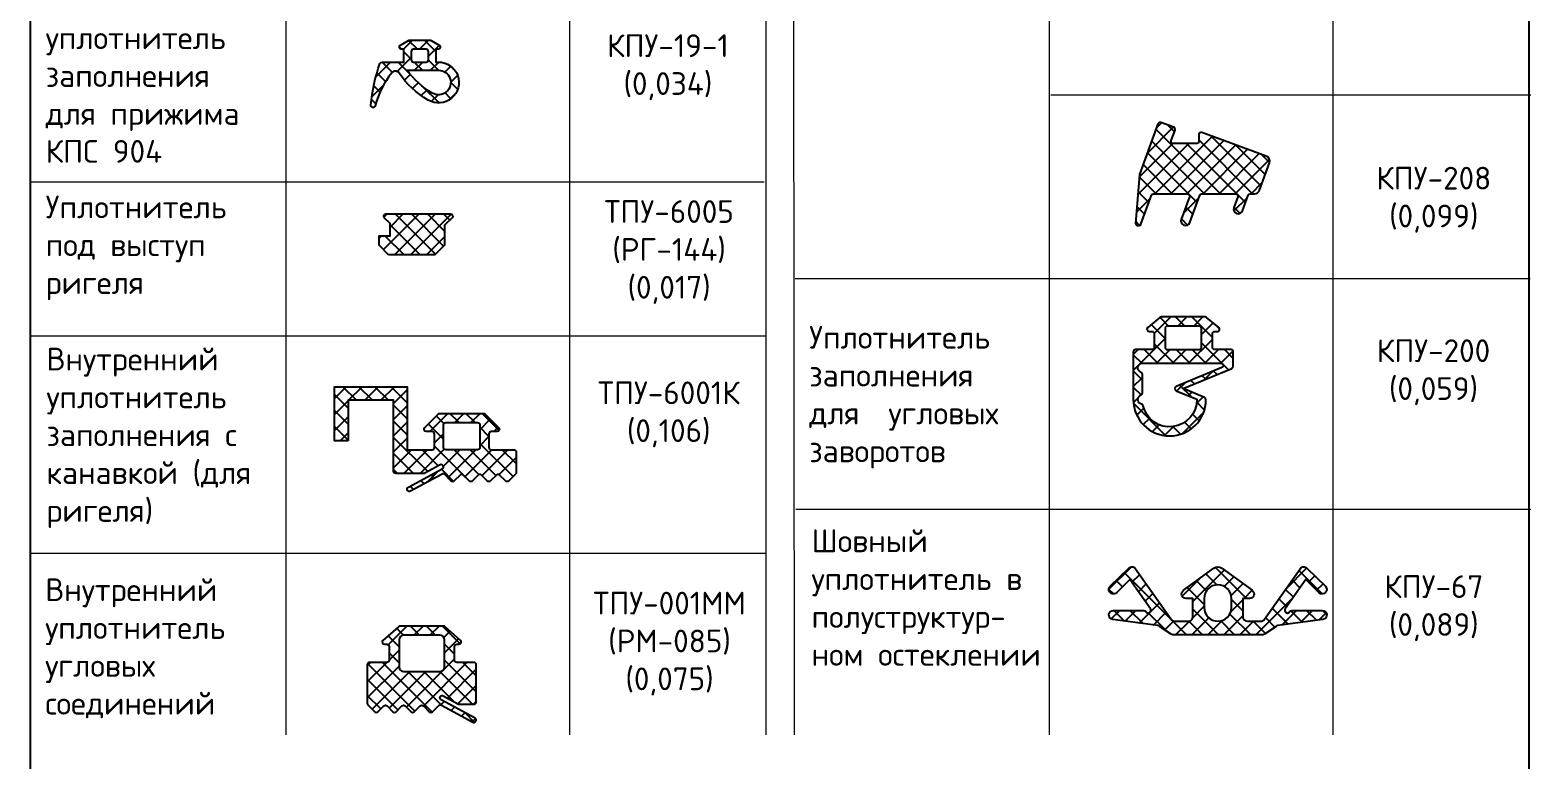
# Model space of a CAD drawing. Header units: millimetres. Extents: x 1744 to 18744, y -2272 to 2782.
# Drawn here: x 5448.7 to 5613.9, y 1339.1 to 1419.4 of the extents above; entities that cross this region are included whole.
import ezdxf

# ---------------------------------------------------------------- set-up
doc = ezdxf.new("R2010")
doc.units = ezdxf.units.MM
doc.layers.add('Рамки', color=1, linetype='Continuous', lineweight=15)
doc.layers.add('Текстовый', color=7, linetype='Continuous', lineweight=9)
doc.layers.add('Скрытые', color=14, linetype='Continuous', plot=False)
doc.styles.add('Каталожный', font='isocpeur.ttf', dxfattribs={"height": 2.5})

# ---------------------------------------------------------------- blocks, each defined once
blk = doc.blocks.new('КПУ-19-1')
at = {"true_color": 0xafd9aa}
h = blk.add_hatch(dxfattribs=at)
h.set_pattern_fill('ANSI37', color=9, scale=10, angle=180, style=0)
h.set_pattern_definition([(225, (-3851.205773285226, 2355.871032910926), (0.8838834764831842, -0.8838834764831845), []), (315, (-3851.205773285226, 2355.871032910926), (0.8838834764831845, 0.8838834764831842), [])])
h.paths.add_polyline_path([(2.05000000000109, -2.400000000000082, -1.306311664177895), (0.9161103909373196, -6.593397631587777, -0.1106676869688297), (-2.287827630259923, -3.616955944025446, 0.50520678800485), (-3.092338136251778, -3.590047121578208, 0.102409735857285), (-4.908428668566556, -7.214368407073831, -0.9223452092980483), (-5.398778070264596, -7.125312518247027, -0.0585143583531297), (-4.399799128941594, -2.568350492930673, -0.319802287733537), (-4.163508295443532, -2.400000000000082), (-1.75, -2.400000000000082), (-1.75, -0.9999999999995453), (-2, -0.9999999999995453, -0.7673269879788981), (-2.125, -0.5334936490539804), (-1.258974596215918, -0.0334936490539803, -0.1316524975874052), (-1.133974596215918, 0), (0, 0), (0, -0.9999999999995453), (-0.7000000000007276, -0.9999999999995453, 0.4142135623730951), (-0.9500000000007275, -1.249999999999543), (-0.9500000000007275, -2.15000000000009, 0.4142135623730951), (-0.7000000000007276, -2.400000000000082), (0.7000000000007276, -2.400000000000082, 0.4142135623730951), (0.9500000000007275, -2.15000000000009), (0.9500000000007275, -1.249999999999543, 0.4142135623730951), (0.7000000000007276, -0.9999999999995453), (0, -0.9999999999995453), (0, 0), (1.133974596215918, 0, -0.1316524975873894), (1.258974596215918, -0.0334936490539803), (2.125, -0.5334936490539804, -0.7673269879789693), (2, -0.9999999999995453), (1.75, -0.9999999999995453), (1.75, -2.400000000000082)])
h.paths.add_polyline_path([(-1.410007413023774, -3.299999999999727, 0.1041185713647444), (1.369666234562824, -5.816038578952881, 1.306311664178014), (2.049999999999271, -3.299999999999727)], flags=16)
at = {"color": 9, "true_color": 0xafd9aa}
for points in [[(-5.398778070264596, -7.125312518247027, -0.0585143583531297), (-4.399799128941594, -2.568350492930673, -0.319802287733537), (-4.163508295443532, -2.400000000000082), (-1.75, -2.400000000000082), (-1.75, -0.9999999999995453), (-2, -0.9999999999995453, -0.7673269879788986), (-2.125, -0.5334936490539804), (-1.258974596215918, -0.0334936490539803, -0.1316524975874052), (-1.133974596215918, 0), (1.133974596215918, 0, -0.1316524975873894), (1.258974596215918, -0.0334936490539803), (2.125, -0.5334936490539804, -0.76732698797897), (2, -0.9999999999995453), (1.75, -0.9999999999995453), (1.75, -2.400000000000082), (2.05000000000109, -2.400000000000082, -1.306311664177896), (0.9161103909373196, -6.593397631587777, -0.1106676869688297), (-2.287827630259923, -3.616955944025446, 0.5052067880048502), (-3.092338136251778, -3.590047121578208, 0.102409735857285), (-4.908428668566556, -7.214368407073831, -0.9223452092980483)], [(-0.7000000000007276, -2.400000000000082), (0.7000000000007276, -2.400000000000082, 0.4142135623730951), (0.9500000000007275, -2.15000000000009), (0.9500000000007275, -1.249999999999543, 0.4142135623730951), (0.7000000000007276, -0.9999999999995453), (-0.7000000000007276, -0.9999999999995453, 0.4142135623730951), (-0.9500000000007275, -1.249999999999543), (-0.9500000000007275, -2.15000000000009, 0.4142135623730951)], [(2.049999999999271, -3.299999999999727, -1.306311664178031), (1.369666234562824, -5.816038578952881, -0.1041185713647442), (-1.410007413023774, -3.299999999999727)]]:
    blk.add_lwpolyline(points, format="xyb", close=True, dxfattribs=at)
blk = doc.blocks.new('ТПУ-6005')
at = {"true_color": 0xafd9aa}
h = blk.add_hatch(dxfattribs=at)
h.set_pattern_fill('ANSI37', color=9, scale=10, angle=180, style=0)
h.set_pattern_definition([(225, (-3850.667958770714, 2377.194312051019), (0.8838834764831842, -0.8838834764831845), []), (315, (-3850.667958770714, 2377.194312051019), (0.8838834764831845, 0.8838834764831842), [])])
edge = h.paths.add_edge_path()
edge.add_line((-2.89326097688081, -2.291670175284933), (-3.943260976881901, -1.241670175285662))
edge.add_line((-3.943260976881901, -1.241670175285662), (-3.943260976881901, -0.1916701752854806))
edge.add_line((-3.943260976881901, -0.1916701752854806), (-2.743260976882989, -0.1916701752854806))
edge.add_line((-2.743260976882989, -0.1916701752854806), (-2.743260976882989, 1.154776434121913))
edge.add_line((-2.743260976882989, 1.154776434121913), (-3.370037672178114, 1.78155312941794))
edge.add_arc((-3.193260976881586, 1.958329824714909), 0.2500000000001552, 90.00000000007219, 225.0000000000711, ccw=False)
edge.add_line((-3.193260976881901, 2.208329824715065), (3.906739023118461, 2.208329824715065))
edge.add_arc((3.906739023118146, 1.958329824714909), 0.2500000000001552, -45.000000000071225, 89.9999999999277, ccw=False)
edge.add_line((4.083515718414671, 1.78155312941794), (3.256739023117006, 0.9547764341211858))
edge.add_line((3.256739023117006, 0.9547764341211858), (3.256739023117006, -1.241670175285662))
edge.add_line((3.256739023117006, -1.241670175285662), (2.206739023117731, -2.291670175284933))
edge.add_line((2.206739023117731, -2.291670175284933), (-2.89326097688081, -2.291670175284933))
at = {"color": 9, "true_color": 0xafd9aa}
blk.add_lwpolyline([(-2.89326097688081, -2.291670175284933), (-3.943260976881901, -1.241670175285662), (-3.943260976881901, -0.1916701752854806), (-2.743260976882989, -0.1916701752854806), (-2.743260976882989, 1.154776434121913), (-3.370037672178114, 1.78155312941794, -0.6681786379192916), (-3.193260976881901, 2.208329824715065), (3.906739023118461, 2.208329824715065, -0.6681786379192923), (4.083515718414671, 1.78155312941794), (3.256739023117006, 0.9547764341211858), (3.256739023117006, -1.241670175285662), (2.206739023117731, -2.291670175284933)], format="xyb", close=True, dxfattribs=at)
blk = doc.blocks.new('ТПУ-6001К')
at = {"true_color": 0xafd9aa}
h = blk.add_hatch(dxfattribs=at)
h.set_pattern_fill('ANSI37', color=9, scale=10, angle=180, style=0)
h.set_pattern_definition([(225, (-3855.811400289358, 2401.742500646723), (0.8838834764831842, -0.8838834764831845), []), (315, (-3855.811400289358, 2401.742500646723), (0.8838834764831845, 0.8838834764831842), [])])
edge = h.paths.add_edge_path()
edge.add_line((-12.50000000000273, -0.5), (-14.00000000000273, -0.5))
edge.add_line((-14.00000000000273, -0.5), (-14.00000000000273, 5.44822330356146))
edge.add_line((-14.00000000000273, 5.44822330356146), (-6, 5.44822330356146))
edge.add_line((-6, 5.44822330356146), (-6, -1.5))
edge.add_line((-6, -1.5), (-3.25, -1.5))
edge.add_arc((-3.25, -1.25), 0.25, 270, 360)
edge.add_line((-3, -1.25), (-3, 0.25))
edge.add_arc((-3.25, 0.25), 0.25, 0, 90)
edge.add_line((-3.25, 0.5), (-3.900000000000544, 0.5))
edge.add_arc((-3.900000000000598, 0.7499999999997727), 0.2499999999997726, 134.9353628292102, 270.00000000001234, ccw=False)
edge.add_line((-4.07657715549976, 0.9269760101133216), (-2.573188937358279, 2.426976010113321))
edge.add_arc((-2.396611781858517, 2.249999999999883), 0.2500000000001169, 90.00000000012523, 134.9353628293254, ccw=False)
edge.add_line((-2.396611781859064, 2.5), (2.396611781858153, 2.5))
edge.add_arc((2.396611781857609, 2.249999999999879), 0.2500000000001203, 45.064637170674985, 89.99999999987517, ccw=False)
edge.add_line((2.573188937357372, 2.426976010113321), (4.076577155498852, 0.9269760101133215))
edge.add_arc((3.899999999999686, 0.7499999999997743), 0.2499999999997742, -90.00000000001143, 45.064637170788785, ccw=False)
edge.add_line((3.899999999999636, 0.5), (3.25, 0.5))
edge.add_arc((3.25, 0.25), 0.25, 90, 180)
edge.add_line((3, 0.25), (3, -1.25))
edge.add_arc((3.25, -1.25), 0.25, 180, 270)
edge.add_line((3.25, -1.5), (5.75, -1.5))
edge.add_arc((5.75, -1.75), 0.25, 0, 90, ccw=False)
edge.add_line((6, -1.75), (6, -3.996446609431586))
edge.add_arc((5.749999999999945, -3.996446609430711), 0.2500000000000542, 315.0000000095941, 359.9999999997995, ccw=False)
edge.add_line((5.926776695326221, -4.173223304697785), (5.17677669529621, -4.923223304985183))
edge.add_arc((5, -4.746446609688515), 0.2499999999997206, 225.0000000911601, 314.99999999992576, ccw=False)
edge.add_line((4.82322330498482, -4.923223305266214), (4.176776692393103, -4.276776695014631))
edge.add_arc((3.999999997096436, -4.453553390311128), 0.2499999999999219, 44.99999999997258, 134.9999999086459)
edge.add_line((3.823223302081713, -4.276776694732689), (3.176776692393103, -4.923223304981545))
edge.add_arc((2.99999999709598, -4.746446609684879), 0.2500000000003637, 225.0000000904241, 315.000000000074, ccw=False)
edge.add_line((2.823223302078075, -4.923223305260761), (2.176776692393104, -4.276776694989166))
edge.add_arc((1.99999999709689, -4.453553390286003), 0.2499999999998425, 45.00000000010104, 134.9999999005575)
edge.add_line((1.823223302107178, -4.276776694682665), (1.176776692393104, -4.923223304745988))
edge.add_arc((0.9999999970964385, -4.746446609449093), 0.2500000000002027, 225.0000000138913, 314.9999999999628, ccw=False)
edge.add_line((0.8232233018425175, -4.923223304788733), (0.176776695296212, -4.276776695696751))
edge.add_arc((-9.086e-13, -4.453553390993135), 0.2500000000001628, 44.99999999988054, 135.0000001295284)
edge.add_line((-0.1767766956972991, -4.276776696096021), (-0.8232233009784977, -4.923223304703242))
edge.add_arc((-0.9999999962751644, -4.746446609406575), 0.2500000000000422, 225, 315, ccw=False)
edge.add_line((-1.176776691571831, -4.923223304703242), (-1.868041750260998, -4.231958249142735))
edge.add_arc((-2.044818445157781, -4.408734944839125), 0.2499999999999295, 45.00000012958187, 118.4803670222155)
edge.add_line((-2.164032844329994, -4.188989803755248), (-5.630785600827947, -6.06974514108424))
edge.add_arc((-5.750000000000449, -5.850000000000361), 0.2500000000000692, 118.48036702227631, 298.48036702227364, ccw=False)
edge.add_line((-5.86921439917296, -5.630254858916488), (-2.130785600827948, -3.602111980099834))
edge.add_arc((-2.250000000000459, -3.38236683901596), 0.2500000000000686, 298.4803670222761, 478.4803670222732)
edge.add_line((-2.369214399172959, -3.162621697932081), (-4.041294033676421, -4.06974514108424))
edge.add_arc((-4.160508432846784, -3.850000000000697), 0.2499999999987538, 269.99999999961284, 298.4803670218795, ccw=False)
edge.add_line((-4.160508432848473, -4.09999999999945), (-7.25, -4.09999999999945))
edge.add_arc((-7.25, -3.84999999999945), 0.25, 180.0000000000001, 270, ccw=False)
edge.add_line((-7.5, -3.849999999999451), (-7.5, 3.948223303561462))
edge.add_line((-7.5, 3.948223303561462), (-12.50000000000273, 3.948223303561462))
edge.add_line((-12.50000000000273, 3.948223303561462), (-12.50000000000273, -0.5000000000000006))
edge = h.paths.add_edge_path(flags=16)
edge.add_line((-1.75, 1.5), (1.75, 1.5))
edge.add_arc((1.75, 1.25), 0.25, 0, 90, ccw=False)
edge.add_line((2, 1.25), (2, -1.25))
edge.add_arc((1.75, -1.25), 0.25, -90, 0, ccw=False)
edge.add_line((1.75, -1.5), (-1.75, -1.5))
edge.add_arc((-1.75, -1.25), 0.25, 180, 270, ccw=False)
edge.add_line((-2, -1.25), (-2, 1.25))
edge.add_arc((-1.75, 1.25), 0.25, 90, 180, ccw=False)
at = {"color": 9, "true_color": 0xafd9aa}
for points in [[(-12.50000000000273, -0.5), (-14.00000000000273, -0.5), (-14.00000000000273, 5.44822330356146), (-6, 5.44822330356146), (-6, -1.5), (-3.25, -1.5, 0.4142135623730951), (-3, -1.25), (-3, 0.25, 0.4142135623730951), (-3.25, 0.5), (-3.900000000000544, 0.5, -0.6685866648355625), (-4.07657715549976, 0.9269760101133216), (-2.573188937358279, 2.426976010113321, -0.1986191920076949), (-2.396611781859064, 2.5), (2.396611781858154, 2.5, -0.1986191920076949), (2.573188937357372, 2.426976010113321), (4.076577155498852, 0.9269760101133216, -0.6685866648355524), (3.899999999999636, 0.5), (3.25, 0.5, 0.4142135623730951), (3, 0.25), (3, -1.25, 0.4142135623730951), (3.25, -1.5), (5.75, -1.5, -0.4142135623730951), (6, -1.75), (6, -3.996446609431586, -0.1989123673352301), (5.926776695326221, -4.173223304697785), (5.17677669529621, -4.923223304985183, -0.4142135619067095), (4.82322330498482, -4.923223305266214), (4.176776692393103, -4.276776695014631, 0.4142135619062385), (3.823223302081713, -4.276776694732689), (3.176776692393103, -4.923223304981545, -0.4142135619112305), (2.823223302078075, -4.923223305260761), (2.176776692393104, -4.276776694989166, 0.4142135618642337), (1.823223302107178, -4.276776694682665), (1.176776692393104, -4.923223304745988, -0.4142135623018941), (0.8232233018425175, -4.923223304788733), (0.176776695296212, -4.276776695696751, 0.4142135630358485), (-0.1767766956972991, -4.276776696096021), (-0.8232233009784977, -4.923223304703242, -0.4142135623730951), (-1.176776691571831, -4.923223304703242), (-1.868041750260998, -4.231958249142735, 0.3320760628225036), (-2.164032844329994, -4.188989803755248), (-5.630785600827947, -6.06974514108424, -0.9999999999999744), (-5.86921439917296, -5.630254858916488), (-2.130785600827948, -3.602111980099834, 0.9999999999999747), (-2.369214399172959, -3.162621697932081), (-4.041294033676421, -4.06974514108424, -0.1249127075951168), (-4.160508432848473, -4.09999999999945), (-7.25, -4.09999999999945, -0.4142135623730951), (-7.5, -3.849999999999451), (-7.5, 3.948223303561462), (-12.50000000000273, 3.948223303561462)], [(-1.75, 1.5), (1.75, 1.5, -0.4142135623730951), (2, 1.25), (2, -1.25, -0.4142135623730951), (1.75, -1.5), (-1.75, -1.5, -0.4142135623730951), (-2, -1.25), (-2, 1.25, -0.4142135623730951)]]:
    blk.add_lwpolyline(points, format="xyb", close=True, dxfattribs=at)
blk = doc.blocks.new('ТПУ-001ММ')
at = {"true_color": 0xafd9aa}
h = blk.add_hatch(dxfattribs=at)
h.set_pattern_fill('ANSI37', color=9, scale=10, angle=180, style=0)
h.set_pattern_definition([(225, (-3851.399194433361, 2486.245267818184), (0.8838834764831842, -0.8838834764831845), []), (315, (-3851.399194433361, 2486.245267818184), (0.8838834764831845, 0.8838834764831842), [])])
edge = h.paths.add_edge_path(flags=16)
edge.add_arc((-2, 1.5), 0.5, 90, 180)
edge.add_line((-2.5, 1.5), (-2.5, -1.5))
edge.add_arc((-2, -1.5), 0.5, 180, 270)
edge.add_line((-2, -2), (2, -2))
edge.add_arc((2, -1.5), 0.5, 270, 360)
edge.add_line((2.5, -1.5), (2.5, 1.5))
edge.add_arc((2, 1.5), 0.5, 0, 90)
edge.add_line((2, 2), (-2, 2))
edge = h.paths.add_edge_path()
edge.add_arc((-5.75, -1.25), 0.25, 90, 180)
edge.add_line((-6, -1.25), (-6, -5.49644660943204))
edge.add_arc((-5.750000000000403, -5.496446609432267), 0.2499999999995976, 179.999999999948, 224.9999999901533)
edge.add_line((-5.926776695327133, -5.67322330469824), (-5.17677669529621, -6.42322330498473))
edge.add_arc((-4.999999999999545, -6.246446609688542), 0.2499999999997037, 224.9999999999224, 314.9999999086958)
edge.add_line((-4.82322330498482, -6.423223305266672), (-4.176776692393103, -5.776776695015088))
edge.add_arc((-3.999999997096437, -5.953553390311597), 0.2499999999999329, 45.00000009135681, 135.0000000000251, ccw=False)
edge.add_line((-3.823223302081713, -5.776776694733142), (-3.176776692393103, -6.423223304982003))
edge.add_arc((-2.999999997096437, -6.246446609685802), 0.2499999999997106, 224.999999999924, 314.9999999095785)
edge.add_line((-2.823223302078986, -6.423223305261217), (-2.176776692393104, -5.776776694989621))
edge.add_arc((-1.999999997096663, -5.953553390286214), 0.24999999999983, 45.00000009951327, 134.999999999975, ccw=False)
edge.add_line((-1.823223302107178, -5.776776694682665), (-1.176776692393104, -6.423223304746441))
edge.add_arc((-0.9999999970968927, -6.246446609450032), 0.2499999999995398, 225.0000000000322, 314.9999999861131)
edge.add_line((-0.823223301843427, -6.423223304789187), (-0.176776695296212, -5.776776695696753))
edge.add_arc((2.274e-13, -5.953553390992937), 0.2499999999995398, 44.9999998704028, 135.0000000000414, ccw=False)
edge.add_line((0.1767766956963896, -5.776776696096476), (0.8232233009784977, -6.423223304703697))
edge.add_arc((0.9999999962751644, -6.24644660940703), 0.2500000000000422, 225, 315)
edge.add_line((1.176776691571831, -6.423223304703697), (1.86804175026009, -5.731958249142735))
edge.add_arc((2.04481844515657, -5.908734944839362), 0.2499999999998833, 61.519632977699814, 134.9999998703304, ccw=False)
edge.add_line((2.164032844329085, -5.6889898037557), (5.630785600827947, -7.569745141083785))
edge.add_arc((5.750000000000449, -7.349999999999905), 0.2500000000000688, 241.5196329777265, 421.5196329777239)
edge.add_line((5.86921439917296, -7.130254858916032), (2.130785600827948, -5.102111980099834))
edge.add_arc((2.250000000000003, -4.88236683901596), 0.2499999999998519, 61.51963297781839, 241.5196329778152, ccw=False)
edge.add_line((2.369214399172048, -4.662621697932081), (4.041294033676421, -5.569745141083785))
edge.add_arc((4.160508432848576, -5.350000000000719), 0.2499999999991881, 241.5196329777071, 269.9999999999762)
edge.add_line((4.160508432848473, -5.599999999999909), (5.75, -5.599999999999909))
edge.add_arc((5.75, -5.349999999999909), 0.25, 270, 360)
edge.add_line((6, -5.349999999999909), (6, -1.25))
edge.add_arc((5.75, -1.25), 0.25, 0, 90)
edge.add_line((5.75, -1), (3.850000000000362, -1))
edge.add_arc((3.850000000000362, -0.7500000000000001), 0.2499999999999999, 180, 270, ccw=False)
edge.add_line((3.600000000000362, -0.75), (3.600000000000362, 0.75))
edge.add_arc((3.850000000000362, 0.75), 0.25, 90, 180, ccw=False)
edge.add_line((3.850000000000362, 1), (4.100000000000362, 1))
edge.add_arc((4.100000000000311, 1.250000000000004), 0.2500000000000049, 270.0000000000118, 405.0646371708085)
edge.add_line((4.276577155499579, 1.426976010113774), (2.570955822913673, 2.937174013906767))
edge.add_arc((2.405227465297785, 2.749999999999747), 0.2500000000002514, 48.47755210577578, 90.00000000002312)
edge.add_line((2.405227465297683, 3), (-2.405227465297683, 3))
edge.add_arc((-2.405227465297785, 2.749999999999747), 0.2500000000002518, 89.99999999997688, 131.5224478942241)
edge.add_line((-2.570955822913673, 2.937174013906767), (-4.276577155499579, 1.426976010113774))
edge.add_arc((-4.100000000000313, 1.250000000000004), 0.2500000000000045, 134.9353628291914, 269.9999999999884)
edge.add_line((-4.100000000000362, 1), (-3.850000000000362, 1))
edge.add_arc((-3.850000000000362, 0.75), 0.25, 0, 90, ccw=False)
edge.add_line((-3.600000000000362, 0.75), (-3.600000000000362, -0.75))
edge.add_arc((-3.850000000000362, -0.75), 0.25, -90, 0, ccw=False)
edge.add_line((-3.850000000000362, -1), (-5.75, -1))
at = {"color": 9, "true_color": 0xafd9aa}
for points in [[(-5.75, -1, 0.4142135623730951), (-6, -1.25), (-6, -5.49644660943204, 0.1989123673352293), (-5.926776695327133, -5.67322330469824), (-5.17677669529621, -6.42322330498473, 0.4142135619067492), (-4.82322330498482, -6.423223305266672), (-4.176776692393103, -5.776776695015088, -0.4142135619062123), (-3.823223302081713, -5.776776694733142), (-3.176776692393103, -6.423223304982003, 0.4142135619112537), (-2.823223302078986, -6.423223305261217), (-2.176776692393104, -5.776776694989621, -0.4142135618642603), (-1.823223302107178, -5.776776694682665), (-1.176776692393104, -6.423223304746441, 0.4142135623019409), (-0.823223301843427, -6.423223304789187), (-0.176776695296212, -5.776776695696753, -0.4142135630358018), (0.1767766956963896, -5.776776696096476), (0.8232233009784977, -6.423223304703697, 0.4142135623730951), (1.176776691571831, -6.423223304703697), (1.86804175026009, -5.731958249142735, -0.3320760628224876), (2.164032844329085, -5.6889898037557), (5.630785600827947, -7.569745141083785, 0.999999999999974), (5.86921439917296, -7.130254858916032), (2.130785600827948, -5.102111980099834, -0.9999999999999708), (2.369214399172048, -4.662621697932081), (4.041294033676421, -5.569745141083785, 0.1249127075951273), (4.160508432848473, -5.599999999999909), (5.75, -5.599999999999909, 0.4142135623730951), (6, -5.349999999999909), (6, -1.25, 0.4142135623730951), (5.75, -1), (3.850000000000362, -1, -0.4142135623730953), (3.600000000000362, -0.75), (3.600000000000362, 0.75, -0.4142135623730951), (3.850000000000362, 1), (4.100000000000362, 1, 0.6685866648355302), (4.276577155499579, 1.426976010113774), (2.570955822913673, 2.937174013906767, 0.1831845829528329), (2.405227465297683, 3), (-2.405227465297683, 3, 0.1831845829528326), (-2.570955822913673, 2.937174013906767), (-4.276577155499579, 1.426976010113774, 0.6685866648355308), (-4.100000000000362, 1), (-3.850000000000362, 1, -0.4142135623730951), (-3.600000000000362, 0.75), (-3.600000000000362, -0.75, -0.4142135623730951), (-3.850000000000362, -1)], [(-2, 2, 0.4142135623730951), (-2.5, 1.5), (-2.5, -1.5, 0.4142135623730951), (-2, -2), (2, -2, 0.4142135623730951), (2.5, -1.5), (2.5, 1.5, 0.4142135623730951), (2, 2)]]:
    blk.add_lwpolyline(points, format="xyb", close=True, dxfattribs=at)
blk = doc.blocks.new('КПУ-208')
at = {"true_color": 0xafd9aa}
h = blk.add_hatch(dxfattribs=at)
h.set_pattern_fill('ANSI37', color=9, scale=10, angle=180, style=0)
h.set_pattern_definition([(225, (-3851.399194433386, 2460.360685132841), (0.8838834764831842, -0.8838834764831845), []), (315, (-3851.399194433386, 2460.360685132841), (0.8838834764831845, 0.8838834764831842), [])])
edge = h.paths.add_edge_path()
edge.add_arc((7.65321908769419, -4.907016386514582), 0.6000000000002244, 270.0000000000006, 340.0000000000324)
edge.add_line((8.217034660166062, -5.112228472509741), (9.3033600313056, -2.127574045123764))
edge.add_arc((8.739544458833752, -1.922361959128454), 0.600000000000253, 340.0000000000181, 430.0000000000209)
edge.add_line((8.944756544829033, -1.358546386656596), (1.856689876452033, 1.22129889912685))
edge.add_arc((1.77118484062055, 0.9863757439305162), 0.2499999999998883, 69.9999999999744, 179.9999999999593)
edge.add_line((1.521184840620662, 0.9863757439306935), (1.521184840620662, 0.2500000000009095))
edge.add_arc((1.271184840620179, 0.2500000000004825), 0.2500000000004825, -89.99999999988938, 9.78843672783114e-11, ccw=False)
edge.add_line((1.271184840620662, 0), (-1.271184840620662, 0))
edge.add_arc((-1.271184840620142, 0.2500000000003608), 0.2500000000003608, 159.9999999999067, 269.99999999988086, ccw=False)
edge.add_line((-1.506107995816819, 0.3355050358322842), (-1.084561818838664, 1.493693638341028))
edge.add_arc((-1.31948497403482, 1.579198674172401), 0.2499999999996839, 339.9999999999843, 429.9999999999842)
edge.add_line((-1.233979938203447, 1.814121829368558), (-2.643518869382205, 2.327152044357716))
edge.add_arc((-2.729023905213131, 2.092228889161126), 0.2499999999999383, 70.00000000011451, 160.000000000121)
edge.add_line((-2.963947060409731, 2.177733924992026), (-4.987325588544081, -3.381452892063862))
edge.add_arc((-4.752402433349785, -3.466957927890602), 0.2499999999963508, 160.0000000008361, 175.5060526384519)
edge.add_line((-5.001633837463486, -3.447369482273642), (-5.421645860188617, -8.791345630017531))
edge.add_arc((-5.22226073689436, -8.807016386514196), 0.2000000000006095, 175.5060526376417, 270.0000000001074)
edge.add_line((-5.222260736893986, -9.007016386514806), (-5.046549214187507, -9.007016386514806))
edge.add_arc((-5.046549214188027, -8.807016386514299), 0.2000000000005073, 270.0000000001489, 340.0000000001304)
edge.add_line((-4.858610690030213, -8.875420415179178), (-3.69248315725872, -5.671511350683431))
edge.add_arc((-3.457560002061697, -5.757016386514177), 0.2500000000002838, 90.00000000019833, 160.0000000001874, ccw=False)
edge.add_line((-3.457560002062562, -5.507016386513893), (0.2670622016039488, -5.507016386514806))
edge.add_arc((0.26706220160347, -5.757016386514906), 0.2500000000000995, -19.999999999956287, 89.99999999989029, ccw=False)
edge.add_line((0.5019853568001054, -5.842521422346178), (-0.40556892366385, -8.336006314852057))
edge.add_arc((0.0642773867284633, -8.507016386514806), 0.4999999999993687, 159.999999999984, 339.999999999984)
edge.add_line((0.5341236971207765, -8.678026458177555), (1.628405705120711, -5.671511350683431))
edge.add_arc((1.863328860317108, -5.757016386514671), 0.249999999999865, 90.00000000005502, 160.0000000000318, ccw=False)
edge.add_line((1.863328860316869, -5.507016386514806), (5.587951063983378, -5.507016386513893))
edge.add_arc((5.587951063983177, -5.757016386514032), 0.2500000000001386, -20.000000000166096, 89.99999999995401, ccw=False)
edge.add_line((5.822874219179537, -5.842521422346178), (5.388481243261592, -7.036006314850963))
edge.add_arc((5.858327553654815, -7.207016386513713), 0.5000000000002235, 160.0000000000196, 340.0000000000196)
edge.add_line((6.328173864048037, -7.378026458176464), (6.949294567500146, -5.671511350683431))
edge.add_arc((7.184217722698591, -5.75701638651483), 0.2500000000018427, 90.00000000010749, 160.000000000158, ccw=False)
edge.add_line((7.184217722698122, -5.507016386512987), (7.663019602238817, -5.507016386514806))
at = {"color": 9, "true_color": 0xafd9aa}
blk.add_lwpolyline([(7.653219087694196, -5.507016386514806, 0.3152987888791365), (8.217034660166062, -5.112228472509741), (9.3033600313056, -2.127574045123764, 0.4142135623731088), (8.944756544829033, -1.358546386656596), (1.856689876452034, 1.22129889912685, 0.5205670505516629), (1.521184840620662, 0.9863757439306935), (1.521184840620662, 0.2500000000009095, -0.4142135623730299), (1.271184840620662, 0), (-1.271184840620662, 0, -0.5205670505516033), (-1.506107995816819, 0.3355050358322842), (-1.084561818838664, 1.493693638341028, 0.4142135623730951), (-1.233979938203447, 1.814121829368558), (-2.643518869382205, 2.327152044357716, 0.4142135623731284), (-2.963947060409731, 2.177733924992026), (-4.987325588544081, -3.381452892063862, 0.0677613443339913), (-5.001633837463486, -3.447369482273642), (-5.421645860188617, -8.791345630017531, 0.437377510566939), (-5.222260736893986, -9.007016386514806), (-5.046549214187507, -9.007016386514806, 0.3152987888788943), (-4.858610690030213, -8.875420415179178), (-3.69248315725872, -5.671511350683431, -0.3152987888789311), (-3.457560002062562, -5.507016386513893), (0.2670622016039488, -5.507016386514806, -0.5205670505508956), (0.5019853568001054, -5.842521422346178), (-0.40556892366385, -8.336006314852057, 0.9999999999999998), (0.5341236971207765, -8.678026458177555), (1.628405705120711, -5.671511350683431, -0.3152987888788723), (1.863328860316869, -5.507016386514806), (5.587951063983378, -5.507016386513893, -0.5205670505524127), (5.822874219179537, -5.842521422346178), (5.388481243261592, -7.036006314850963, 0.9999999999999998), (6.328173864048037, -7.378026458176464), (6.949294567500146, -5.671511350683431, -0.3152987888792254), (7.184217722698122, -5.507016386512987), (7.663019602238817, -5.507016386514806)], format="xyb", dxfattribs=at)
blk = doc.blocks.new('КПУ-200')
at = {"true_color": 0xafd9aa}
h = blk.add_hatch(dxfattribs=at)
h.set_pattern_fill('ANSI37', color=9, scale=10, angle=180, style=0)
h.set_pattern_definition([(225, (-3851.221246132567, 2503.563151956887), (0.8838834764831842, -0.8838834764831845), []), (315, (-3851.221246132567, 2503.563151956887), (0.8838834764831845, 0.8838834764831842), [])])
edge = h.paths.add_edge_path(flags=16)
edge.add_arc((-4.749999999995767, -6.092893218416364), 0.2500000000003142, 289.4712206342475, 359.9999999997558)
edge.add_line((-4.499999999995452, -6.09289321841743), (-4.499999999993629, -4.007106781199579))
edge.add_arc((-4.749999999993613, -4.007106781199317), 0.2499999999999849, 359.99999999994, 430.5287793653647)
edge.add_arc((-4.499999999991758, -3.300000000013169), 0.5000000000002567, 90.00000000000631, 250.5287793653659, ccw=False)
edge.add_line((-4.499999999991813, -2.800000000012913), (4.143708943279308, -2.800000000012913))
edge.add_arc((4.143708943279034, -3.050000000012802), 0.2499999999998894, -67.5000000000714, 89.99999999993747, ccw=False)
edge.add_line((4.239379801369977, -3.280969883140642), (-0.7721853329776422, -5.35682812658069))
edge.add_arc((-0.6765144748866336, -5.587798009708418), 0.2499999999998128, 112.4999999999523, 247.5000000000477)
edge.add_line((-0.7721853329776422, -5.818767892836147), (1.499731002332735, -6.759826455418987))
edge.add_arc((-1.49999999999797, -6.799999999608218), 2.999999999999451, -166.99717553328162, 0.7672811098267971, ccw=False)
edge.add_arc((-4.666666666664852, -7.531247031885746), 0.2499999999996, 13.0028244666115, 77.16041159290694)
edge.add_arc((-4.499999999997027, -6.799999999603717), 0.5000000000000262, 109.47122063444539, 257.1604115930444, ccw=False)
edge = h.paths.add_edge_path()
edge.add_line((-0.0232329924428996, -5.587798013615612), (5.34567085809158, -3.363925223648493))
edge.add_arc((5.250000000000713, -3.132955340520291), 0.2500000000001963, 292.4999999998808, 359.9999999998911)
edge.add_line((5.500000000000909, -3.132955340520766), (5.500000000000909, -1.550000000000181))
edge.add_arc((5.250000000000909, -1.550000000000181), 0.25, 1.018e-13, 90.00000000000018)
edge.add_line((5.250000000000908, -1.300000000000181), (3.449999999999818, -1.300000000000181))
edge.add_arc((3.449999999999818, -1.050000000000181), 0.25, 180, 270, ccw=False)
edge.add_line((3.199999999999818, -1.050000000000181), (3.199999999999818, 0.4499999999998181))
edge.add_arc((3.449999999999818, 0.4499999999998181), 0.25, 90, 180, ccw=False)
edge.add_line((3.449999999999818, 0.6999999999998181), (3.750000919052581, 0.7000000000016371))
edge.add_arc((3.749999999999091, 0.9499999999999321), 0.2499999999999844, 270.0002106315444, 410.6067913074078)
edge.add_line((3.908659729027021, 1.143202200776155), (2.569163291572293, 2.24320278926825))
edge.add_arc((2.410504279162594, 2.050000000000094), 0.2499999999996322, 50.60700382633704, 90.00000000001678)
edge.add_line((2.410504279162521, 2.299999999999727), (-2.410504279162521, 2.299999999999727))
edge.add_arc((-2.41050427916389, 2.049999999998632), 0.2500000000010951, 89.99999999968611, 129.392996173543)
edge.add_line((-2.569163291574113, 2.24320278926825), (-3.90865972902884, 1.143202200776155))
edge.add_arc((-3.750000000000909, 0.9499999999989062), 0.2500000000007777, 129.3932086924432, 269.9997893688721)
edge.add_line((-3.750000919052581, 0.6999999999998181), (-3.449999999999818, 0.6999999999998181))
edge.add_arc((-3.449999999999818, 0.4499999999998181), 0.25, 0, 90, ccw=False)
edge.add_line((-3.199999999999818, 0.4499999999998181), (-3.199999999999818, -1.050000000000181))
edge.add_arc((-3.449999999999818, -1.050000000000181), 0.25, -90, 0, ccw=False)
edge.add_line((-3.449999999999818, -1.300000000000181), (-5.250000000000908, -1.300000000000181))
edge.add_arc((-5.250000000000852, -1.550000000000238), 0.2500000000000573, 90.00000000001282, 179.9999999999869)
edge.add_line((-5.500000000000909, -1.550000000000181), (-5.49999999999909, -6.799999999596365))
edge.add_arc((-1.49999999999909, -6.799999999595683), 4, 180.0000000000098, 360.0000000000098)
edge.add_arc((2.250000000000823, -6.799999999594946), 0.2500000000000853, 359.9999999999872, 427.5000000001361)
edge.add_line((2.34567085809158, -6.569030116466818), (-0.0232329924428996, -5.587798013615612))
edge = h.paths.add_edge_path(flags=16)
edge.add_arc((1.74999999999909, 1.049999999999725), 0.2499999999999996, 1.018e-13, 90.0000000000001)
edge.add_line((1.74999999999909, 1.299999999999725), (-1.750000000000909, 1.299999999999725))
edge.add_arc((-1.750000000000909, 1.049999999999725), 0.2499999999999993, 89.99999999999994, 179.9999999999999)
edge.add_line((-2.000000000000909, 1.049999999999726), (-2.000000000000909, -1.049999999999726))
edge.add_arc((-1.750000000000909, -1.049999999999725), 0.2499999999999996, 180, 270.0000000000001)
edge.add_line((-1.750000000000909, -1.299999999999725), (1.749999999999089, -1.299999999999725))
edge.add_arc((1.74999999999909, -1.049999999999725), 0.2499999999999996, 269.9999999999999, 359.9999999999999)
edge.add_line((1.99999999999909, -1.049999999999726), (1.99999999999909, 1.049999999999726))
at = {"color": 9, "true_color": 0xafd9aa}
for points in [[(-0.0232329924428996, -5.587798013615612), (5.34567085809158, -3.363925223648493, 0.3033466836073913), (5.500000000000909, -3.132955340520766), (5.500000000000909, -1.550000000000181, 0.4142135623730951), (5.250000000000908, -1.300000000000181), (3.449999999999818, -1.300000000000181, -0.4142135623730951), (3.199999999999818, -1.050000000000181), (3.199999999999818, 0.4499999999998181, -0.4142135623730951), (3.449999999999818, 0.6999999999998181), (3.750000919052581, 0.7000000000016371, 0.7041592341849582), (3.908659729027021, 1.143202200776155), (2.569163291572293, 2.24320278926825, 0.1735973485321334), (2.410504279162521, 2.299999999999727), (-2.410504279162521, 2.299999999999727, 0.1735973485329294), (-2.569163291574113, 2.24320278926825), (-3.90865972902884, 1.143202200776155, 0.7041592341886506), (-3.750000919052581, 0.6999999999998181), (-3.449999999999818, 0.6999999999998181, -0.4142135623730951), (-3.199999999999818, 0.4499999999998181), (-3.199999999999818, -1.050000000000181, -0.4142135623730951), (-3.449999999999818, -1.300000000000181), (-5.250000000000908, -1.300000000000181, 0.4142135623729619), (-5.500000000000909, -1.550000000000181), (-5.49999999999909, -6.799999999596365, 0.9999999999999998), (2.500000000000909, -6.799999999595002, 0.3033466836080527), (2.34567085809158, -6.569030116466818)], [(1.99999999999909, 1.049999999999726, 0.4142135623730951), (1.74999999999909, 1.299999999999725), (-1.750000000000909, 1.299999999999725, 0.4142135623730951), (-2.000000000000909, 1.049999999999726), (-2.000000000000909, -1.049999999999726, 0.4142135623730951), (-1.750000000000909, -1.299999999999725), (1.74999999999909, -1.299999999999725, 0.4142135623730951), (1.99999999999909, -1.049999999999726)], [(-4.66666666666333, -6.32859547881253, 0.3178372451957767), (-4.499999999995452, -6.09289321841743), (-4.499999999993629, -4.007106781199579, 0.3178372451953762), (-4.666666666659691, -3.771404520804026, -0.8430389970996492), (-4.499999999991813, -2.800000000012913), (4.143708943279307, -2.800000000012913, -0.820678790828725), (4.239379801369977, -3.280969883140642), (-0.7721853329776422, -5.35682812658069, 0.6681786379199007), (-0.7721853329776422, -5.818767892836147), (1.499731002332735, -6.759826455418987, -0.8985447858382217), (-4.423076923075313, -7.474997260172584, 0.2874896729476076), (-4.611111111108582, -7.287498021125427, -0.7514299721221255)]]:
    blk.add_lwpolyline(points, format="xyb", close=True, dxfattribs=at)
blk = doc.blocks.new('КПУ-67')
at = {"true_color": 0xafd9aa}
h = blk.add_hatch(dxfattribs=at)
h.set_pattern_fill('ANSI37', color=9, scale=10, angle=180, style=0)
h.set_pattern_definition([(225, (-3938.743136091162, 2394.646740337009), (0.8838834764831842, -0.8838834764831845), []), (315, (-3938.743136091162, 2394.646740337009), (0.8838834764831845, 0.8838834764831842), [])])
edge = h.paths.add_edge_path()
edge.add_arc((11.49999892057165, 2.000006206765199), 0.4999999999996419, -134.45417508869951, 45.5458249112981, ccw=False)
edge.add_line((11.14982962775866, 1.643100804213645), (9.677337477776744, 3.087801644116098))
edge.add_line((9.677337477776744, 3.087801644116098), (7.425665384747842, -0.1279230613240543))
edge.add_arc((7.671411090905591, -0.2999958595961436), 0.3000000000002628, 145.000030923568, 332.9643391337128)
edge.add_arc((8.161309174388771, -0.5499955951836231), 0.2499999999945578, 90.00003092540783, 152.9643391355494, ccw=False)
edge.add_line((8.161309039451226, -0.2999955951891024), (11.50000016192461, -0.2999937932349894))
edge.add_arc((11.50000043178378, -0.7999937932347013), 0.4999999999997847, -82.08442210345072, 90.00003092358338, ccw=False)
edge.add_line((11.56885735488322, -1.295229821953395), (6.613309385437786, -1.984242263821668))
edge.add_arc((6.68216630853821, -2.479478292540375), 0.4999999999999337, 97.91557789666105, 123.6900984496702)
edge.add_line((6.40481598588849, -2.063453295063024), (5.125963853075518, -2.916022380590673))
edge.add_arc((4.848613530426778, -2.499997383113761), 0.4999999999990247, 270.00003092362664, 303.6900984496048, ccw=False)
edge.add_line((4.848613800286329, -2.999997383112713), (-4.848610561974965, -3.000002616885921))
edge.add_arc((-4.848610831834521, -2.50000261688527), 0.5000000000007235, 236.309963397649, 270.00003092362726, ccw=False)
edge.add_line((-5.125960705410761, -2.91602791374589), (-6.404813758517775, -2.063460208659305))
edge.add_arc((-6.682163632094027, -2.47948550551924), 0.5000000000001604, 56.30996339760446, 82.08448395061369)
edge.add_line((-6.613307243570487, -1.984249402473778), (-11.56885595675885, -1.295242309809509))
edge.add_arc((-11.49999956823581, -0.8000062067644945), 0.4999999999996477, 90.00003092362982, 262.08448395066387, ccw=False)
edge.add_line((-11.49999983809539, -0.3000062067649196), (-8.161308715621997, -0.3000044048108066))
edge.add_arc((-8.161308580699385, -0.5500044048061352), 0.2499999999953649, 27.035722711842993, 90.00003092198477, ccw=False)
edge.add_arc((-7.671410767075593, -0.3000041404035069), 0.2999999999998685, 207.0357227135104, 395.0000309236551)
edge.add_line((-7.425665246660172, -0.1279310768645701), (-9.677340810861095, 3.087791198034663))
edge.add_line((-9.677340810861095, 3.087791198034663), (-11.14983140137701, 1.643088768669713))
edge.add_arc((-11.50000107944742, 1.999993793235267), 0.5000000000000725, 134.4542369359529, 314.45423693595063, ccw=False)
edge.add_line((-11.85017075751784, 2.356898817800809), (-9.811700591476434, 4.356899918002))
edge.add_arc((-9.461530913406193, 3.999994893436312), 0.5000000000000515, 35.00003092361038, 134.4542369359265, ccw=False)
edge.add_line((-9.051955046046713, 4.28678333266771), (-5.149291802363221, -1.286790997343811))
edge.add_arc((-4.739715935003035, -1.000002558112497), 0.5000000000005823, 215.0000309235561, 270.0000309235557)
edge.add_line((-4.739715665144103, -1.500002558113008), (-3.249999190422386, -1.500001754085133))
edge.add_arc((-3.249999460281515, -1.000001754084903), 0.5000000000003025, 270.0000309235783, 360.0000309235783)
edge.add_line((-2.749999460281286, -1.000001484225774), (-2.75000053971962, 0.9999985157737684))
edge.add_line((-2.75000053971962, 0.9999985157737684), (-3.50000053971962, 0.9999981109849612))
edge.add_arc((-3.500000809578588, 1.499998110984829), 0.4999999999999414, 126.17990165641899, 270.00003092355985, ccw=False)
edge.add_line((-3.795162091538258, 1.903581829229094), (-0.4427439468854573, 4.355375577366426))
edge.add_arc((-2.0239456135e-06, 3.74999999999984), 0.7500000000002651, 53.820160190761726, 126.17990165643141, ccw=False)
edge.add_line((0.442739245529083, 4.355376055278154), (3.795160036736888, 1.9035859258679))
edge.add_arc((3.499999190420644, 1.500001889015566), 0.5000000000001471, -89.99996907635261, 53.8201601907906, ccw=False)
edge.add_line((3.499999460280376, 1.000001889015492), (2.749999460280375, 1.000001484226685))
edge.add_line((2.749999460280375, 1.000001484226685), (2.750000539717802, -0.9999985157728588))
edge.add_arc((3.250000539717573, -0.9999982459137291), 0.4999999999998446, 180.0000309235784, 270.0000309235784)
edge.add_line((3.250000809576703, -1.499998245913501), (4.73971728429842, -1.499997441885625))
edge.add_arc((4.739717014438684, -0.9999974418859643), 0.4999999999997338, 270.0000309236478, 325.0000309236473)
edge.add_line((5.149293191368085, -1.286785439005142), (9.051950418725028, 4.286793103683521))
edge.add_arc((9.461526595654277, 4.000005106563951), 0.499999999999836, 45.545824911284626, 145.0000309236006, ccw=False)
edge.add_line((9.811695888467511, 4.356910509115548), (11.85016821338467, 2.356911609316739))
edge = h.paths.add_edge_path(flags=16)
edge.add_line((-1.50000053971962, 0.9999991904223859), (-1.5, -8.095776138e-07))
edge.add_arc((-4.55e-13, 2.277e-13), 1.499999999999763, 180.0000309235956, 360.0000309235956)
edge.add_line((1.49999999999909, 8.095780686e-07), (1.499999460280378, 1.000000809578067))
edge.add_arc((-5.39719621e-07, 1.000000000000226), 1.500000000000217, 3.09235956421e-05, 180.0000309235956)
at = {"color": 9, "true_color": 0xafd9aa}
for points in [[(11.85016821338467, 2.356911609316739, -0.9999999999999792), (11.14982962775866, 1.643100804213645), (9.677337477776744, 3.087801644116098), (7.425665384747842, -0.1279230613240543, 1.072033940031839), (7.938628227351727, -0.4363593517400659, -0.2818610536551232), (8.161309039451226, -0.2999955951891024), (11.50000016192461, -0.2999937932349894, -0.9332042570676575), (11.56885735488322, -1.295229821953395), (6.613309385437786, -1.984242263821668, 0.1129391084551714), (6.40481598588849, -2.063453295063024), (5.125963853075518, -2.916022380590673, -0.1480687391120168), (4.848613800286329, -2.999997383112713), (-4.848610561974965, -3.000002616885921, -0.1480687391120169), (-5.125960705410761, -2.91602791374589), (-6.404813758517775, -2.063460208659305, 0.1129391084551714), (-6.613307243570487, -1.984249402473778), (-11.56885595675885, -1.295242309809509, -0.9332042570676575), (-11.49999983809539, -0.3000062067649196), (-8.161308715621997, -0.3000044048108066, -0.2818610536551233), (-7.938627756325329, -0.4363679209914153, 1.072033940031839), (-7.425665246660172, -0.1279310768645701), (-9.677340810861095, 3.087791198034663), (-11.14983140137701, 1.643088768669713, -0.9999999999999795), (-11.85017075751784, 2.356898817800809), (-9.811700591476434, 4.356899918002, -0.4634115584849552), (-9.051955046046713, 4.28678333266771), (-5.149291802363221, -1.286790997343812, 0.244698443229032), (-4.739715665144103, -1.500002558113008), (-3.249999190422386, -1.500001754085133, 0.4142135623730951), (-2.749999460281286, -1.000001484225774), (-2.75000053971962, 0.9999985157737684), (-3.50000053971962, 0.9999981109849612, -0.7253440912792108), (-3.795162091538258, 1.903581829229094), (-0.4427439468854574, 4.355375577366426, -0.3266559657295), (0.442739245529083, 4.355376055278154), (3.795160036736888, 1.9035859258679, -0.725344091279227), (3.499999460280376, 1.000001889015492), (2.749999460280375, 1.000001484226685), (2.750000539717802, -0.9999985157728588, 0.4142135623730951), (3.250000809576703, -1.499998245913501), (4.73971728429842, -1.499997441885625, 0.2446984432290319), (5.149293191368085, -1.286785439005142), (9.051950418725028, 4.286793103683521, -0.4634115584849552), (9.811695888467511, 4.356910509115548)], [(-1.50000053971962, 0.9999991904223859), (-1.5, -8.095776138e-07, 0.9999999999999998), (1.49999999999909, 8.095780686e-07), (1.499999460280378, 1.000000809578067, 0.9999999999999998)]]:
    blk.add_lwpolyline(points, format="xyb", close=True, dxfattribs=at)

msp = doc.modelspace()

# ---------------------------------------------------------------- linework, layer by layer
at = {"layer": 'Рамки', "linetype": 'Continuous'}
for p, q in [((5476.852040306011, 1500.194294875556, 0.0406369832918756), (5476.852040306011, 1341.840861375169, 0.0406369832918756)), ((5529.686278559734, 1500.194294875556, 0.0406369832918756), (5529.686946851474, 1341.841081170784, 0.0406369832918756)), ((5532.686278559734, 1500.194294875556, 0.0406369832918756), (5532.790784582751, 1341.840991242939, 0.0406369832918756)), ((5560.852040306011, 1500.194294875556, 0.0406369832918756), (5560.851263847521, 1341.840991242888, 0.0406369832918756)), ((5592.069872712801, 1500.197639079404, 0.0406369832918756), (5592.069096241814, 1341.840991242829, 0.0406369832918756)), ((5508.069912970228, 1499.616049791687, 0.0406369832918756), (5508.069912970228, 1341.840991242939, 0.0406369832918756)), ((5561.061088635748, 1412.280318278604, 0.0406369832918756), (5613.895326889471, 1412.280538071438, 0.0406369832918756)), ((5448.686285827837, 1402.701252140048, 0.0406369832918756), (5529.488913362879, 1402.701937726476, 0.0406369832918756)), ((5532.895326889471, 1392.060342954186, 0.0406369832918756), (5613.806429906068, 1392.060679548056, 0.0406369832918756)), ((5448.775175543137, 1385.738372465595, 0.0406369832918756), (5529.686278559734, 1385.738709059465, 0.0406369832918756)), ((5532.984133049983, 1366.677916132525, 0.0406369832918756), (5613.895236066579, 1366.678252726395, 0.0406369832918756)), ((5448.775175543137, 1361.840744574134, 0.0406369832918756), (5529.686278559734, 1361.841081168004, 0.0406369832918756))]:
    msp.add_line(p, q, dxfattribs=at)
at = {"layer": 'Скрытые', "linetype": 'Continuous'}
msp.add_lwpolyline([(5613.686286851877, 1229.335314388716), (5613.686286851877, 1506.335314388716), (5448.686286851879, 1506.335314388716), (5448.686286851879, 1229.335314388716)], close=True, dxfattribs=at)

# ---------------------------------------------------------------- block references
for name, p in [('КПУ-19-1', (5491.593031401375, 1418.289323506538, 0.0406529809587522)), ('КПУ-208', (5575.802079731001, 1406.904330803386, -436.128624145012)), ('ТПУ-6005', (5491.055216886863, 1396.966044366446, 0.0406593608321873)), ('КПУ-200', (5575.624040607292, 1385.534050634106, -436.1286690348812)), ('ТПУ-6001К', (5496.198658405507, 1374.709938466655, 0.0406684122117935)), ('КПУ-67', (5579.42823619658, 1355.838651357892, -764.7036327195908)), ('ТПУ-001ММ', (5491.802071438831, 1350.800150237791, -436.0879807100083))]:
    msp.add_blockref(name, p)

# ---------------------------------------------------------------- texts
at = {"layer": 'Текстовый', "color": 1, "linetype": 'Continuous', "char_height": 2.5, "attachment_point": 1, "style": 'Каталожный'}
for s, insert, width in [('\\pxql;Наружный уплотнитель заполнения для прижима КПС 904', (5450.405914430264, 1423.977961046509, 0.0406369832918756), 24.88188411838701), ('\\pxqc;КПУ-19-1\\P(0,034)', (5511.409791082185, 1418.93648677, 0.0406369832918756), 14.97639365448185), ('\\pxqc;КПУ-208\\P(0,099)', (5595.707736395326, 1404.358746732383, -436.1286690348812), 14.97639365448185), ('\\pxql;Уплотнитель под выступ ригеля', (5450.405914430264, 1401.195003404357, 0.0406369832918756), 24.88188411838701), ('\\pxqc;ТПУ-6005\\P(РГ-144)\\P(0,017)', (5511.539324879685, 1400.684229666478, 0.0406369832918756), 14.97639365448185), ('\\pxql;Уплотнитель \\Pзаполнения для  угловых заворотов', (5534.446871434354, 1386.840951493036, -436.1286690348812), 24.88188411838701), ('\\pxql;Внутренний уплотнитель заполнения с канавкой (для ригеля)', (5450.494811413668, 1384.448197202783, 0.0406369832918756), 24.88188411838701), ('\\pxqc;КПУ-200\\P(0,059)', (5595.676212594042, 1385.364747136786, -436.1286690348812), 14.97639365448185), ('\\pxqc;ТПУ-6001К\\P(0,106)', (5511.498688065589, 1380.732468338036, 0.0406369832918756), 14.97639365448185), ('\\pxql;Шовный уплотнитель в полуструктур-\\Pном остеклении', (5534.703756419532, 1364.440859070561, -764.7036327195908), 24.88188411838701), ('\\pxql;Внутренний уплотнитель  угловых соединений', (5450.358056981697, 1359.060896714167, -436.0880320515896), 24.88188411838701), ('\\pxqc;КПУ-67\\P(0,089)', (5595.707633071453, 1359.399384794051, -764.7036327195908), 14.97639365448185), ('\\pxqc;ТПУ-001ММ\\P(РМ-085)\\P(0,075)', (5511.587398141386, 1357.584692357916, -436.0880320515896), 14.97639365448185)]:
    msp.add_mtext(s, dxfattribs=dict(at, insert=insert, width=width))

doc.saveas('drawing.dxf')
